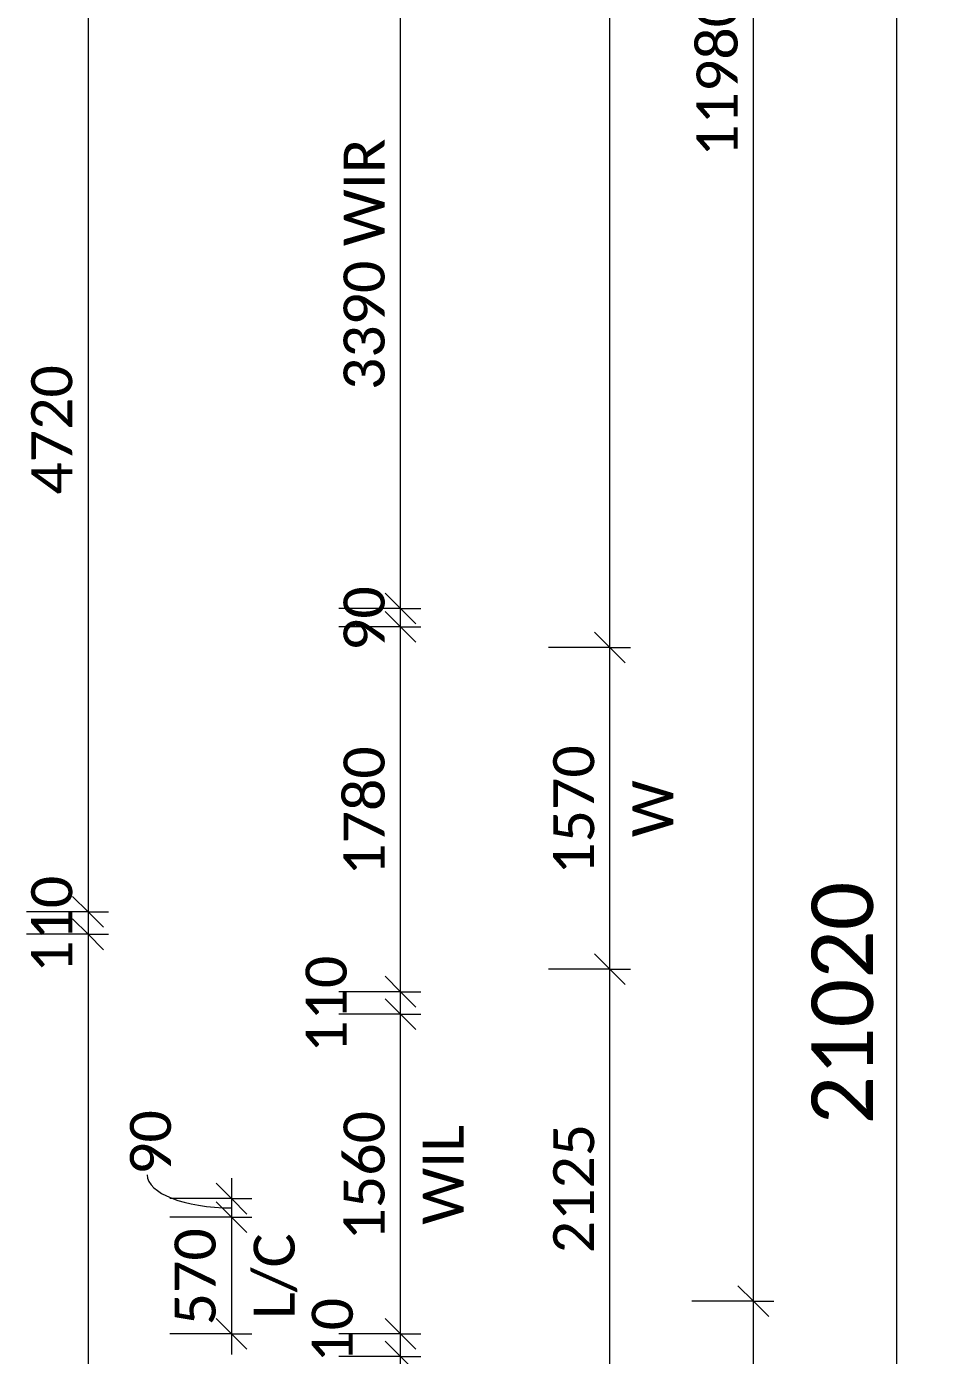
# Model space of a CAD drawing. Header units: millimetres. Extents: x 20072 to 46909, y 1130 to 33990.
# Drawn here: x 42511 to 46909, y 16054 to 22539 of the extents above; entities that cross this region are included whole.
import ezdxf

# ---------------------------------------------------------------- set-up
doc = ezdxf.new("R2010")
doc.units = ezdxf.units.MM
doc.layers.add('A-ANNO-DIMS', color=211, linetype='Continuous', lineweight=9)
doc.layers.add('A-ANNO-DIMS-100', color=211, linetype='Continuous', lineweight=9)
doc.styles.add('Calibri_4', font='calibri.ttf', dxfattribs={"height": 300})
doc.styles.add('Calibri_5', font='calibri.ttf', dxfattribs={"height": 200})
doc.dimstyles.new('2_0mm_Calibrii', dxfattribs={"dimscale": 304.8, "dimtxt": 235.469685, "dimasz": 0.492126, "dimexe": 0.328084, "dimexo": 0.0625, "dimgap": 0, "dimtad": 1, "dimdec": 0, "dimzin": 0, "dimdsep": 46, "dimtxsty": 'Calibri_5', "dimblk1": 'OBLIQUE', "dimblk2": 'OBLIQUE', "dimsah": 1, "dimcen": 0.09, "dimdle": 0.328084, "dimazin": 0, "dimtfac": 1, "dimtdec": 4, "dimtix": 1, "dimtmove": 0, "dimatfit": 3, "dimfxl": 0.984252, "dimfxlon": 1, "dimtvp": 1, "dimtolj": 1, "dimtzin": 0, "dimarcsym": 2})
doc.dimstyles.new('2_0mm_Calibrii_1', dxfattribs={"dimscale": 304.8, "dimtxt": 235.469685, "dimasz": 0.492126, "dimexe": 0.328084, "dimexo": 0.0625, "dimgap": 0, "dimtad": 1, "dimdec": 0, "dimzin": 0, "dimdsep": 46, "dimtxsty": 'Calibri_5', "dimblk1": 'OBLIQUE', "dimblk2": 'OBLIQUE', "dimsah": 1, "dimcen": 0.09, "dimdle": 0.328084, "dimazin": 0, "dimtfac": 1, "dimtdec": 4, "dimtix": 1, "dimtmove": 2, "dimatfit": 3, "dimfxl": 0.984252, "dimfxlon": 1, "dimtvp": 1, "dimtolj": 1, "dimtzin": 0, "dimarcsym": 2})
doc.dimstyles.new('2_0mm_Calibrii_2', dxfattribs={"dimscale": 304.8, "dimtxt": 235.469685, "dimasz": 0.492126, "dimexe": 0.328084, "dimexo": 0.0625, "dimgap": 0, "dimtad": 1, "dimdec": 0, "dimzin": 0, "dimdsep": 46, "dimtxsty": 'Calibri_5', "dimblk1": 'OBLIQUE', "dimblk2": 'OBLIQUE', "dimsah": 1, "dimcen": 0.09, "dimdle": 0.328084, "dimazin": 0, "dimtfac": 1, "dimtdec": 4, "dimtix": 1, "dimtmove": 1, "dimatfit": 3, "dimfxl": 0.984252, "dimfxlon": 1, "dimtvp": 1, "dimtolj": 1, "dimtzin": 0, "dimarcsym": 2})
doc.dimstyles.new('3_0mm_CALIBRI', dxfattribs={"dimscale": 304.8, "dimtxt": 353.204527, "dimasz": 0.492126, "dimexe": 0.492126, "dimexo": 0.0625, "dimgap": 0, "dimtad": 1, "dimdec": 0, "dimzin": 0, "dimdsep": 46, "dimtxsty": 'Calibri_4', "dimblk1": 'OBLIQUE', "dimblk2": 'OBLIQUE', "dimsah": 1, "dimcen": 0.09, "dimdle": 0.328084, "dimazin": 0, "dimtfac": 1, "dimtdec": 4, "dimtix": 1, "dimtmove": 0, "dimatfit": 3, "dimfxl": 1.968504, "dimfxlon": 1, "dimtvp": 1, "dimtolj": 1, "dimtzin": 0, "dimarcsym": 2})

# ---------------------------------------------------------------- blocks, each defined once
blk = doc.blocks.new('DIMBLOCK1-2_ MID GROUND FLOOR')
at = {"layer": 'A-ANNO-DIMS-100'}
for p, q in [((46759.3, 28299.5), (46684.3, 28374.5)), ((46759.3, 7179.5), (46759.3, 28399.5)), ((46759.3, 28299.5), (46159.3, 28299.5)), ((46759.3, 28299.5), (46834.3, 28224.5)), ((46759.3, 28299.5), (46909.3, 28299.5)), ((46759.3, 7279.5), (46684.3, 7354.5)), ((46759.3, 7279.5), (46159.3, 7279.5)), ((46759.3, 7279.5), (46834.3, 7204.5)), ((46759.3, 7279.5), (46909.3, 7279.5))]:
    blk.add_line(p, q, dxfattribs=at)
at = {"layer": 'A-ANNO-DIMS-100', "color": 0, "insert": (46343.5, 17181.5), "char_height": 300, "width": 1459.14, "attachment_point": 1, "rotation": 90, "line_spacing_factor": 1.158048, "style": 'Calibri_4'}
blk.add_mtext('21020', dxfattribs=at)
blk = doc.blocks.new('_Oblique')
at = {"color": 0, "linetype": 'ByBlock', "lineweight": -2}
blk.add_line((-0.5, -0.5), (0.5, 0.5), dxfattribs=at)
blk = doc.blocks.new('DIMBLOCK4-2_ MID GROUND FLOOR')
at = {"layer": 'A-ANNO-DIMS-100'}
for p, q in [((46059.3, 16319.5), (45984.3, 16394.5)), ((46059.3, 16319.5), (45759.3, 16319.5)), ((46059.3, 9589.5), (46059.3, 16319.5)), ((46059.3, 16319.5), (46134.3, 16244.5)), ((46059.3, 16319.5), (46159.3, 16319.5)), ((46059.3, 9589.5), (45984.3, 9664.5)), ((46059.3, 9589.5), (45759.3, 9589.5)), ((46059.3, 9589.5), (46134.3, 9514.5)), ((46059.3, 9589.5), (46159.3, 9589.5))]:
    blk.add_line(p, q, dxfattribs=at)
at = {"layer": 'A-ANNO-DIMS-100', "color": 0, "insert": (45782.1, 12630.2), "char_height": 200, "width": 778.208, "attachment_point": 1, "rotation": 90, "line_spacing_factor": 1.158048, "style": 'Calibri_5'}
blk.add_mtext('6730', dxfattribs=at)
blk = doc.blocks.new('DIMBLOCK5-2_ MID GROUND FLOOR')
at = {"layer": 'A-ANNO-DIMS-100'}
for p, q in [((46059.3, 28299.5), (45984.3, 28374.5)), ((46059.3, 16319.5), (46059.3, 28399.5)), ((46059.3, 28299.5), (45759.3, 28299.5)), ((46059.3, 28299.5), (46134.3, 28224.5)), ((46059.3, 28299.5), (46159.3, 28299.5)), ((46059.3, 16319.5), (45984.3, 16394.5)), ((46059.3, 16319.5), (45759.3, 16319.5)), ((46059.3, 16319.5), (46134.3, 16244.5)), ((46059.3, 16319.5), (46159.3, 16319.5))]:
    blk.add_line(p, q, dxfattribs=at)
at = {"layer": 'A-ANNO-DIMS-100', "color": 0, "insert": (45782.1, 21904.1), "char_height": 200, "width": 972.76, "attachment_point": 1, "rotation": 90, "line_spacing_factor": 1.158048, "style": 'Calibri_5'}
blk.add_mtext('11980', dxfattribs=at)
blk = doc.blocks.new('DIMBLOCK25-2_ MID GROUND FLOOR')
at = {"layer": 'A-ANNO-DIMS-100'}
for p, q in [((45359.3, 17939.5), (45284.3, 18014.5)), ((45359.3, 17939.5), (45059.3, 17939.5)), ((45359.3, 15814.5), (45359.3, 17939.5)), ((45359.3, 17939.5), (45434.3, 17864.5)), ((45359.3, 17939.5), (45459.3, 17939.5)), ((45359.3, 15814.5), (45284.3, 15889.5)), ((45359.3, 15814.5), (45059.3, 15814.5)), ((45359.3, 15814.5), (45434.3, 15739.5)), ((45359.3, 15814.5), (45459.3, 15814.5))]:
    blk.add_line(p, q, dxfattribs=at)
at = {"layer": 'A-ANNO-DIMS-100', "color": 0, "insert": (45082.1, 16552.7), "char_height": 200, "width": 778.208, "attachment_point": 1, "rotation": 90, "line_spacing_factor": 1.158048, "style": 'Calibri_5'}
blk.add_mtext('2125', dxfattribs=at)
blk = doc.blocks.new('DIMBLOCK26-2_ MID GROUND FLOOR')
at = {"layer": 'A-ANNO-DIMS-100'}
for p, q in [((45359.3, 19509.5), (45284.3, 19584.5)), ((45359.3, 19509.5), (45059.3, 19509.5)), ((45359.3, 17939.5), (45359.3, 19509.5)), ((45359.3, 19509.5), (45434.3, 19434.5)), ((45359.3, 19509.5), (45459.3, 19509.5)), ((45359.3, 17939.5), (45284.3, 18014.5)), ((45359.3, 17939.5), (45059.3, 17939.5)), ((45359.3, 17939.5), (45434.3, 17864.5)), ((45359.3, 17939.5), (45459.3, 17939.5))]:
    blk.add_line(p, q, dxfattribs=at)
at = {"layer": 'A-ANNO-DIMS-100', "color": 0, "char_height": 200, "attachment_point": 1, "rotation": 90, "line_spacing_factor": 1.158048, "style": 'Calibri_5'}
for s, insert, width in [('1570', (45082.1, 18400.2), 778.208), ('W', (45468.1, 18583.6), 338.15)]:
    blk.add_mtext(s, dxfattribs=dict(at, insert=insert, width=width))
blk = doc.blocks.new('DIMBLOCK27-2_ MID GROUND FLOOR')
at = {"layer": 'A-ANNO-DIMS-100'}
for p, q in [((45359.3, 28299.5), (45284.3, 28374.5)), ((45359.3, 19509.5), (45359.3, 28399.5)), ((45359.3, 28299.5), (45059.3, 28299.5)), ((45359.3, 28299.5), (45434.3, 28224.5)), ((45359.3, 28299.5), (45459.3, 28299.5)), ((45359.3, 19509.5), (45284.3, 19584.5)), ((45359.3, 19509.5), (45059.3, 19509.5)), ((45359.3, 19509.5), (45434.3, 19434.5)), ((45359.3, 19509.5), (45459.3, 19509.5))]:
    blk.add_line(p, q, dxfattribs=at)
at = {"layer": 'A-ANNO-DIMS-100', "color": 0, "insert": (45082.1, 23580.2), "char_height": 200, "width": 778.208, "attachment_point": 1, "rotation": 90, "line_spacing_factor": 1.158048, "style": 'Calibri_5'}
blk.add_mtext('8790', dxfattribs=at)
blk = doc.blocks.new('DIMBLOCK67-2_ MID GROUND FLOOR')
at = {"layer": 'A-ANNO-DIMS-100'}
for p, q in [((44336, 16049.5), (44261, 16124.5)), ((44336, 16049.5), (44036, 16049.5)), ((44336, 13769.5), (44336, 16049.5)), ((44336, 16049.5), (44411, 15974.5)), ((44336, 16049.5), (44436, 16049.5)), ((44336, 13769.5), (44261, 13844.5)), ((44336, 13769.5), (44036, 13769.5)), ((44336, 13769.5), (44411, 13694.5)), ((44336, 13769.5), (44436, 13769.5))]:
    blk.add_line(p, q, dxfattribs=at)
at = {"layer": 'A-ANNO-DIMS-100', "color": 0, "char_height": 200, "attachment_point": 1, "rotation": 90, "line_spacing_factor": 1.158048, "style": 'Calibri_5'}
for s, insert, width in [('2280', (44058.8, 14585.2), 778.208), ('BATH', (44444.9, 14556.3), 847.691)]:
    blk.add_mtext(s, dxfattribs=dict(at, insert=insert, width=width))
blk = doc.blocks.new('DIMBLOCK68-2_ MID GROUND FLOOR')
at = {"layer": 'A-ANNO-DIMS-100'}
for p, q in [((44336, 16159.5), (44261, 16234.5)), ((44336, 16159.5), (44036, 16159.5)), ((44336, 16049.5), (44336, 16159.5)), ((44336, 16159.5), (44411, 16084.5)), ((44336, 16159.5), (44436, 16159.5)), ((44336, 16049.5), (44261, 16124.5)), ((44336, 16049.5), (44036, 16049.5)), ((44336, 16049.5), (44411, 15974.5)), ((44336, 16049.5), (44436, 16049.5))]:
    blk.add_line(p, q, dxfattribs=at)
at = {"layer": 'A-ANNO-DIMS-100', "color": 0, "insert": (43903.7, 15861.3), "char_height": 200, "width": 583.656, "attachment_point": 1, "rotation": 90, "line_spacing_factor": 1.158048, "style": 'Calibri_5'}
blk.add_mtext('110', dxfattribs=at)
blk = doc.blocks.new('DIMBLOCK69-2_ MID GROUND FLOOR')
at = {"layer": 'A-ANNO-DIMS-100'}
for p, q in [((44336, 17719.5), (44261, 17794.5)), ((44336, 17719.5), (44036, 17719.5)), ((44336, 16159.5), (44336, 17719.5)), ((44336, 17719.5), (44411, 17644.5)), ((44336, 17719.5), (44436, 17719.5)), ((44336, 16159.5), (44261, 16234.5)), ((44336, 16159.5), (44036, 16159.5)), ((44336, 16159.5), (44411, 16084.5)), ((44336, 16159.5), (44436, 16159.5))]:
    blk.add_line(p, q, dxfattribs=at)
at = {"layer": 'A-ANNO-DIMS-100', "color": 0, "char_height": 200, "attachment_point": 1, "rotation": 90, "line_spacing_factor": 1.158048, "style": 'Calibri_5'}
for s, insert, width in [('1560', (44058.8, 16615.2), 778.208), ('WIL', (44444.9, 16692.4), 592.92)]:
    blk.add_mtext(s, dxfattribs=dict(at, insert=insert, width=width))
blk = doc.blocks.new('DIMBLOCK70-2_ MID GROUND FLOOR')
at = {"layer": 'A-ANNO-DIMS-100'}
for p, q in [((44336, 17829.5), (44261, 17904.5)), ((44336, 17829.5), (44036, 17829.5)), ((44336, 17719.5), (44261, 17794.5)), ((44336, 17719.5), (44336, 17829.5)), ((44336, 17829.5), (44411, 17754.5)), ((44336, 17829.5), (44436, 17829.5)), ((44336, 17719.5), (44036, 17719.5)), ((44336, 17719.5), (44411, 17644.5)), ((44336, 17719.5), (44436, 17719.5))]:
    blk.add_line(p, q, dxfattribs=at)
at = {"layer": 'A-ANNO-DIMS-100', "color": 0, "insert": (43873.6, 17531.3), "char_height": 200, "width": 583.656, "attachment_point": 1, "rotation": 90, "line_spacing_factor": 1.158048, "style": 'Calibri_5'}
blk.add_mtext('110', dxfattribs=at)
blk = doc.blocks.new('DIMBLOCK71-2_ MID GROUND FLOOR')
at = {"layer": 'A-ANNO-DIMS-100'}
for p, q in [((44336, 19609.5), (44261, 19684.5)), ((44336, 19609.5), (44036, 19609.5)), ((44336, 17829.5), (44336, 19609.5)), ((44336, 19609.5), (44411, 19534.5)), ((44336, 19609.5), (44436, 19609.5)), ((44336, 17829.5), (44261, 17904.5)), ((44336, 17829.5), (44036, 17829.5)), ((44336, 17829.5), (44411, 17754.5)), ((44336, 17829.5), (44436, 17829.5))]:
    blk.add_line(p, q, dxfattribs=at)
at = {"layer": 'A-ANNO-DIMS-100', "color": 0, "insert": (44058.8, 18395.2), "char_height": 200, "width": 778.208, "attachment_point": 1, "rotation": 90, "line_spacing_factor": 1.158048, "style": 'Calibri_5'}
blk.add_mtext('1780', dxfattribs=at)
blk = doc.blocks.new('DIMBLOCK72-2_ MID GROUND FLOOR')
at = {"layer": 'A-ANNO-DIMS-100'}
for p, q in [((44336, 19699.5), (44261, 19774.5)), ((44336, 19699.5), (44036, 19699.5)), ((44336, 19609.5), (44261, 19684.5)), ((44336, 19609.5), (44336, 19699.5)), ((44336, 19699.5), (44411, 19624.5)), ((44336, 19699.5), (44436, 19699.5)), ((44336, 19609.5), (44036, 19609.5)), ((44336, 19609.5), (44411, 19534.5)), ((44336, 19609.5), (44436, 19609.5))]:
    blk.add_line(p, q, dxfattribs=at)
at = {"layer": 'A-ANNO-DIMS-100', "color": 0, "insert": (44058.8, 19492.3), "char_height": 200, "width": 389.104, "attachment_point": 1, "rotation": 90, "line_spacing_factor": 1.158048, "style": 'Calibri_5'}
blk.add_mtext('90', dxfattribs=at)
blk = doc.blocks.new('DIMBLOCK73-2_ MID GROUND FLOOR')
at = {"layer": 'A-ANNO-DIMS-100'}
for p, q in [((44336, 23089.5), (44261, 23164.5)), ((44336, 23089.5), (44036, 23089.5)), ((44336, 19699.5), (44336, 23089.5)), ((44336, 23089.5), (44411, 23014.5)), ((44336, 23089.5), (44436, 23089.5)), ((44336, 19699.5), (44261, 19774.5)), ((44336, 19699.5), (44036, 19699.5)), ((44336, 19699.5), (44411, 19624.5)), ((44336, 19699.5), (44436, 19699.5))]:
    blk.add_line(p, q, dxfattribs=at)
at = {"layer": 'A-ANNO-DIMS-100', "color": 0, "insert": (44058.8, 20765.3), "char_height": 200, "width": 1510.094, "attachment_point": 1, "rotation": 90, "line_spacing_factor": 1.158048, "style": 'Calibri_5'}
blk.add_mtext('3390 WIR', dxfattribs=at)
blk = doc.blocks.new('DIMBLOCK123-2_ MID GROUND FLOOR')
at = {"layer": 'A-ANNO-DIMS-100'}
for p, q in [((43511, 16819.5), (43436, 16894.5)), ((43511, 16919.5), (43511, 16729.5)), ((43511, 16819.5), (43211, 16819.5)), ((43511, 16729.5), (43436, 16804.5)), ((43511, 16819.5), (43586, 16744.5)), ((43511, 16819.5), (43611, 16819.5)), ((43511, 16729.5), (43211, 16729.5)), ((43511, 16729.5), (43586, 16654.5)), ((43511, 16729.5), (43611, 16729.5))]:
    blk.add_line(p, q, dxfattribs=at)
blk.add_ellipse((43511, 16935.5), major_axis=(410.9, 0), ratio=0.391956, start_param=3.141593, end_param=4.712389, dxfattribs=at)
at = {"layer": 'A-ANNO-DIMS-100', "color": 0, "insert": (43016, 16935.5), "char_height": 200, "width": 389.104, "attachment_point": 1, "rotation": 90, "line_spacing_factor": 1.158048, "style": 'Calibri_5'}
blk.add_mtext('90', dxfattribs=at)
blk = doc.blocks.new('DIMBLOCK124-2_ MID GROUND FLOOR')
at = {"layer": 'A-ANNO-DIMS-100'}
for p, q in [((43511, 16729.5), (43436, 16804.5)), ((43511, 16729.5), (43211, 16729.5)), ((43511, 16729.5), (43511, 16059.5)), ((43511, 16729.5), (43586, 16654.5)), ((43511, 16729.5), (43611, 16729.5)), ((43511, 16159.5), (43436, 16234.5)), ((43511, 16159.5), (43211, 16159.5)), ((43511, 16159.5), (43586, 16084.5)), ((43511, 16159.5), (43611, 16159.5))]:
    blk.add_line(p, q, dxfattribs=at)
at = {"layer": 'A-ANNO-DIMS-100', "color": 0, "char_height": 200, "attachment_point": 1, "rotation": 90, "line_spacing_factor": 1.158048, "style": 'Calibri_5'}
for s, insert, width in [('570', (43233.8, 16201.3), 583.656), ('L/C', (43619.9, 16232.2), 509.541)]:
    blk.add_mtext(s, dxfattribs=dict(at, insert=insert, width=width))
blk = doc.blocks.new('DIMBLOCK128-2_ MID GROUND FLOOR')
at = {"layer": 'A-ANNO-DIMS-100'}
for p, q in [((42811, 22939.5), (42736, 23014.5)), ((42811, 22939.5), (42511, 22939.5)), ((42811, 22939.5), (42811, 18219.5)), ((42811, 22939.5), (42886, 22864.5)), ((42811, 22939.5), (42911, 22939.5)), ((42811, 18219.5), (42736, 18294.5)), ((42811, 18219.5), (42511, 18219.5)), ((42811, 18219.5), (42886, 18144.5)), ((42811, 18219.5), (42911, 18219.5))]:
    blk.add_line(p, q, dxfattribs=at)
at = {"layer": 'A-ANNO-DIMS-100', "color": 0, "insert": (42533.8, 20255.2), "char_height": 200, "width": 778.208, "attachment_point": 1, "rotation": 90, "line_spacing_factor": 1.158048, "style": 'Calibri_5'}
blk.add_mtext('4720', dxfattribs=at)
blk = doc.blocks.new('DIMBLOCK129-2_ MID GROUND FLOOR')
at = {"layer": 'A-ANNO-DIMS-100'}
for p, q in [((42811, 18219.5), (42736, 18294.5)), ((42811, 18219.5), (42511, 18219.5)), ((42811, 18109.5), (42736, 18184.5)), ((42811, 18219.5), (42811, 18109.5)), ((42811, 18219.5), (42886, 18144.5)), ((42811, 18219.5), (42911, 18219.5)), ((42811, 18109.5), (42511, 18109.5)), ((42811, 18109.5), (42886, 18034.5)), ((42811, 18109.5), (42911, 18109.5))]:
    blk.add_line(p, q, dxfattribs=at)
at = {"layer": 'A-ANNO-DIMS-100', "color": 0, "insert": (42533.8, 17921.3), "char_height": 200, "width": 583.656, "attachment_point": 1, "rotation": 90, "line_spacing_factor": 1.158048, "style": 'Calibri_5'}
blk.add_mtext('110', dxfattribs=at)
blk = doc.blocks.new('DIMBLOCK130-2_ MID GROUND FLOOR')
at = {"layer": 'A-ANNO-DIMS-100'}
for p, q in [((42811, 18109.5), (42736, 18184.5)), ((42811, 18109.5), (42511, 18109.5)), ((42811, 18109.5), (42811, 9759.5)), ((42811, 18109.5), (42886, 18034.5)), ((42811, 18109.5), (42911, 18109.5)), ((42811, 9859.5), (42736, 9934.5)), ((42811, 9859.5), (42511, 9859.5)), ((42811, 9859.5), (42886, 9784.5)), ((42811, 9859.5), (42911, 9859.5))]:
    blk.add_line(p, q, dxfattribs=at)
at = {"layer": 'A-ANNO-DIMS-100', "color": 0, "insert": (42533.8, 13660.2), "char_height": 200, "width": 778.208, "attachment_point": 1, "rotation": 90, "line_spacing_factor": 1.158048, "style": 'Calibri_5'}
blk.add_mtext('8250', dxfattribs=at)

msp = doc.modelspace()

# ---------------------------------------------------------------- dimensions: what is measured, and where the dimension line sits
at = {"layer": 'A-ANNO-DIMS'}
for base, p1, p2, dimstyle, override, picture, middle in [((45359.3, 28299.5), (45059.3, 19509.5), (45059.3, 28299.5), '2_0mm_Calibrii', {"dimpost": '<>', "dimfxl": 8789.999998}, 'DIMBLOCK27-2_ MID GROUND FLOOR', (45256.8, 23904.5)), ((46059.3, 28299.5), (45759.3, 16319.5), (45759.3, 28299.5), '2_0mm_Calibrii', {"dimpost": '<>', "dimfxl": 11979.999998}, 'DIMBLOCK5-2_ MID GROUND FLOOR', (45956.8, 22309.5)), ((46759.3, 28299.5), (46159.3, 7279.5), (46159.3, 28299.5), '3_0mm_CALIBRI', {"dimpost": '<>', "dimfxl": 21019.999999}, 'DIMBLOCK1-2_ MID GROUND FLOOR', (46605.6, 17789.5)), ((44336, 23089.5), (44036, 19699.5), (44036, 23089.5), '2_0mm_Calibrii', {"dimpost": '<>WIR', "dimfxl": 3390}, 'DIMBLOCK73-2_ MID GROUND FLOOR', (44233.6, 21394.5)), ((42811, 18219.5), (42511, 22939.5), (42511, 18219.5), '2_0mm_Calibrii', {"dimpost": '<>', "dimfxl": 4720}, 'DIMBLOCK128-2_ MID GROUND FLOOR', (42708.6, 20579.5)), ((44336, 19699.5), (44036, 19609.5), (44036, 19699.5), '2_0mm_Calibrii', {"dimpost": '<>', "dimfxl": 90}, 'DIMBLOCK72-2_ MID GROUND FLOOR', (44233.6, 19654.5)), ((44336, 19609.5), (44036, 17829.5), (44036, 19609.5), '2_0mm_Calibrii', {"dimpost": '<>', "dimfxl": 1780}, 'DIMBLOCK71-2_ MID GROUND FLOOR', (44233.6, 18719.5)), ((42811, 18109.5), (42511, 18219.5), (42511, 18109.5), '2_0mm_Calibrii', {"dimpost": '<>', "dimfxl": 110}, 'DIMBLOCK129-2_ MID GROUND FLOOR', (42708.6, 18164.5)), ((42811, 9859.5), (42511, 18109.5), (42511, 9859.5), '2_0mm_Calibrii', {"dimpost": '<>', "dimfxl": 8250.000001}, 'DIMBLOCK130-2_ MID GROUND FLOOR', (42708.6, 13984.5)), ((45359.3, 17939.5), (45059.3, 15814.5), (45059.3, 17939.5), '2_0mm_Calibrii', {"dimpost": '<>', "dimfxl": 2125}, 'DIMBLOCK25-2_ MID GROUND FLOOR', (45256.8, 16877)), ((46059.3, 16319.5), (45759.3, 9589.5), (45759.3, 16319.5), '2_0mm_Calibrii', {"dimpost": '<>', "dimfxl": 6730.000001}, 'DIMBLOCK4-2_ MID GROUND FLOOR', (45956.8, 12954.5))]:
    dim = msp.add_linear_dim(base=base, p1=p1, p2=p2, angle=90, dimstyle=dimstyle, override=override, dxfattribs=at)
    dim.commit()
    dim.dimension.update_dxf_attribs({"geometry": picture, "text_midpoint": middle})
for base, p1, p2, text, override, picture, middle in [((45359.3, 19509.5), (45059.3, 17939.5), (45059.3, 19509.5), '<>\\XW', {"dimpost": '<>', "dimfxl": 1570}, 'DIMBLOCK26-2_ MID GROUND FLOOR', (45359.3, 18724.5)), ((44336, 17719.5), (44036, 16159.5), (44036, 17719.5), '<>\\XWIL', {"dimpost": '<>', "dimfxl": 1560}, 'DIMBLOCK69-2_ MID GROUND FLOOR', (44336, 16939.5)), ((43511, 16159.5), (43211, 16729.5), (43211, 16159.5), '<>\\XL/C', {"dimpost": '<>', "dimfxl": 570}, 'DIMBLOCK124-2_ MID GROUND FLOOR', (43511, 16444.5)), ((44336, 16049.5), (44036, 13769.5), (44036, 16049.5), '<>\\XBATH', {"dimpost": '<>', "dimfxl": 2280.000001}, 'DIMBLOCK67-2_ MID GROUND FLOOR', (44336, 14909.5))]:
    dim = msp.add_linear_dim(base=base, p1=p1, p2=p2, angle=90, text=text, dimstyle='2_0mm_Calibrii', override=override, dxfattribs=at)
    dim.commit()
    dim.dimension.update_dxf_attribs({"geometry": picture, "text_midpoint": middle})
for base, p1, p2, dimstyle, override, picture, middle in [((44336, 17829.5), (44036, 17719.5), (44036, 17829.5), '2_0mm_Calibrii_1', {"dimpost": '<>', "dimfxl": 110}, 'DIMBLOCK70-2_ MID GROUND FLOOR', (44007, 17823.1)), ((43511, 16729.5), (43211, 16819.5), (43211, 16729.5), '2_0mm_Calibrii_2', {"dimpost": '<>', "dimfxl": 90}, 'DIMBLOCK123-2_ MID GROUND FLOOR', (43149.3, 17130.1)), ((44336, 16159.5), (44036, 16049.5), (44036, 16159.5), '2_0mm_Calibrii_1', {"dimpost": '<>', "dimfxl": 110}, 'DIMBLOCK68-2_ MID GROUND FLOOR', (44037.1, 16153.1))]:
    dim = msp.add_linear_dim(base=base, p1=p1, p2=p2, angle=90, dimstyle=dimstyle, override=override, dxfattribs=at)
    dim.commit()
    dim.dimension.update_dxf_attribs({"geometry": picture, "text_midpoint": middle, "dimtype": 160, "text_rotation": 90})

doc.saveas('drawing.dxf')
